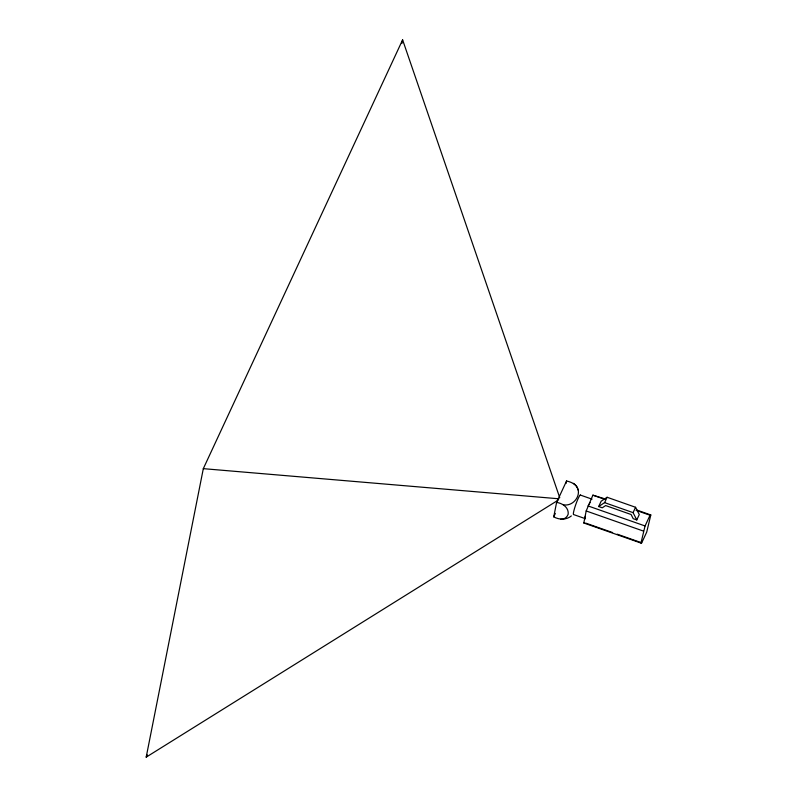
<?xml version="1.0" encoding="UTF-8"?>
<svg xmlns="http://www.w3.org/2000/svg" width="797" height="797" viewBox="0 0 797 797"><rect width="100%" height="100%" fill="white"/><g stroke="black" fill="none" stroke-linecap="round" stroke-linejoin="round"><path stroke-width="1.2" d="M558.049 500.217L146.19 757.15L203.315 468.656L402.615 39.85L559.753 497.726M401.887 43.506L402.615 39.85M571.349 515.948C566.338 520.033 559.255 520.003 553.746 516.835L556.605 502.409L566.567 480.97C571.479 482.145 576.978 484.357 578.004 489.946M566.089 483.371L566.567 480.97M636.813 510.05L650.81 514.972L646.716 532.077L641.734 542.797L640.957 543.066L583.812 522.991L586.184 510.967L592.888 495.166L605.322 498.982M640.957 543.066L645.062 525.96L650.043 515.241L650.81 514.972M146.19 757.15L147.236 754.889M553.746 516.835L555.32 513.447M598.677 506.553L601.167 501.193L607.095 497.268L635.568 507.281L639.274 514.573L636.783 519.933L633.197 518.678L631.085 514.503L605.64 505.567L602.253 507.809L598.677 506.553L604.604 502.628L607.095 497.268M636.783 519.933L633.077 512.64L635.568 507.281M583.812 522.991L584.58 522.712M560.58 519.236C563.977 519.674 567.135 517.333 568.191 514.195C568.849 507.43 562.562 503.296 556.605 502.409M563.439 504.81C575.324 506.992 584.54 490.563 573.402 483.371M203.315 468.656L558.916 498.792M592.888 495.166L604.554 499.261M636.046 510.329L650.043 515.241M604.604 502.628L633.077 512.64M580.286 495.037L592.041 499.161M587.907 505.886L645.062 525.96M586.184 510.967L643.338 531.051M585.745 523.121L612.574 532.545M617.237 534.189L641.734 542.797M585.347 516.227A10.371 1.225 -70.6 0 0 585.426 518.717L573.671 514.583A10.371 1.225 -70.6 0 1 575.942 504.063A10.371 1.225 -70.6 0 1 580.555 495.226M589.113 504.511A10.371 1.225 -70.6 0 1 590.029 502.399"/></g></svg>
